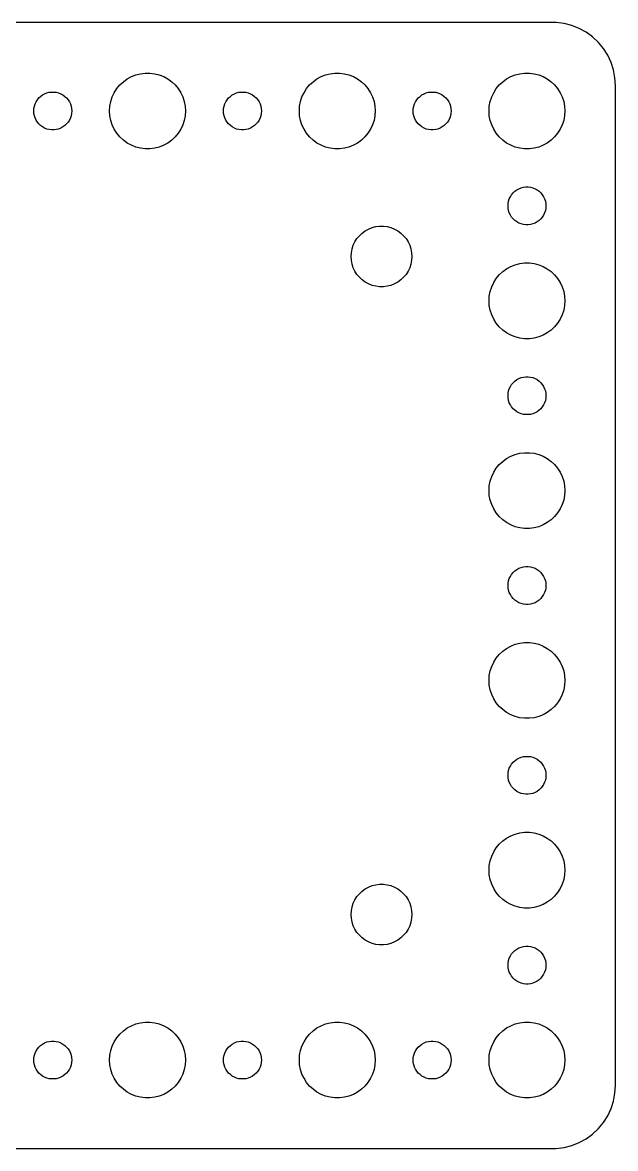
# Model space of a CAD drawing. Header units: metres. Extents: x -44.5 to 44.5, y -44.5 to 44.5.
# Drawn here: x -2.4 to 44.5, y -44.5 to 44.5 of the extents above; entities that cross this region are included whole.
import ezdxf

# ---------------------------------------------------------------- set-up
doc = ezdxf.new("R2010")
doc.units = ezdxf.units.M

msp = doc.modelspace()

# ---------------------------------------------------------------- linework, layer by layer
for p, q in [((39.8139, 44.4901), (-39.8139, 44.4901)), ((40.4369, 44.4114), (39.8139, 44.4901)), ((41.0451, 44.2553), (40.4369, 44.4114)), ((41.6289, 44.0241), (41.0451, 44.2553)), ((42.1791, 43.7216), (41.6289, 44.0241)), ((42.6871, 43.3526), (42.1791, 43.7216)), ((43.1448, 42.9227), (42.6871, 43.3526)), ((43.5451, 42.4389), (43.1448, 42.9227)), ((43.8815, 41.9088), (43.5451, 42.4389)), ((44.1489, 41.3406), (43.8815, 41.9088)), ((44.3429, 40.7434), (44.1489, 41.3406)), ((5.89252, 40.033), (6.22266, 40.2145)), ((6.22266, 40.2145), (6.57294, 40.3532)), ((6.57294, 40.3532), (6.93785, 40.4469)), ((6.93785, 40.4469), (7.31161, 40.4941)), ((7.31161, 40.4941), (7.68837, 40.4941)), ((7.68837, 40.4941), (8.06213, 40.4469)), ((8.06213, 40.4469), (8.42705, 40.3532)), ((8.42705, 40.3532), (8.77733, 40.2145)), ((8.77733, 40.2145), (9.10747, 40.033)), ((20.8925, 40.033), (21.2227, 40.2145)), ((21.2227, 40.2145), (21.5729, 40.3532)), ((21.5729, 40.3532), (21.9379, 40.4469)), ((21.9379, 40.4469), (22.3116, 40.4941)), ((22.3116, 40.4941), (22.6884, 40.4941)), ((22.6884, 40.4941), (23.0621, 40.4469)), ((23.0621, 40.4469), (23.427, 40.3532)), ((23.427, 40.3532), (23.7773, 40.2145)), ((23.7773, 40.2145), (24.1075, 40.033)), ((35.8925, 40.033), (36.2227, 40.2145)), ((36.2227, 40.2145), (36.5729, 40.3532)), ((36.5729, 40.3532), (36.9379, 40.4469)), ((36.9379, 40.4469), (37.3116, 40.4941)), ((37.3116, 40.4941), (37.6884, 40.4941)), ((37.6884, 40.4941), (38.0621, 40.4469)), ((38.0621, 40.4469), (38.427, 40.3532)), ((38.427, 40.3532), (38.7773, 40.2145)), ((38.7773, 40.2145), (39.1075, 40.033)), ((44.4606, 40.1267), (44.3429, 40.7434)), ((44.5, 39.5), (44.4606, 40.1267)), ((4.87108, 38.9453), (5.07294, 39.2634)), ((5.07294, 39.2634), (5.31308, 39.5536)), ((5.31308, 39.5536), (5.58772, 39.8115)), ((5.58772, 39.8115), (5.89252, 40.033)), ((9.10747, 40.033), (9.41226, 39.8115)), ((9.41226, 39.8115), (9.6869, 39.5536)), ((9.6869, 39.5536), (9.92705, 39.2634)), ((9.92705, 39.2634), (10.1289, 38.9453)), ((19.8711, 38.9453), (20.0729, 39.2634)), ((20.0729, 39.2634), (20.3131, 39.5536)), ((20.3131, 39.5536), (20.5877, 39.8115)), ((20.5877, 39.8115), (20.8925, 40.033)), ((24.1075, 40.033), (24.4123, 39.8115)), ((24.4123, 39.8115), (24.6869, 39.5536)), ((24.6869, 39.5536), (24.927, 39.2634)), ((24.927, 39.2634), (25.1289, 38.9453)), ((34.8711, 38.9453), (35.0729, 39.2634)), ((35.0729, 39.2634), (35.3131, 39.5536)), ((35.3131, 39.5536), (35.5877, 39.8115)), ((35.5877, 39.8115), (35.8925, 40.033)), ((39.1075, 40.033), (39.4123, 39.8115)), ((39.4123, 39.8115), (39.6869, 39.5536)), ((39.6869, 39.5536), (39.927, 39.2634)), ((39.927, 39.2634), (40.1289, 38.9453)), ((44.5, -39.5), (44.5, 39.5)), ((-1.31445, 38.2226), (-1.21352, 38.3817)), ((-1.21352, 38.3817), (-1.09344, 38.5268)), ((-1.09344, 38.5268), (-0.95613, 38.6558)), ((-0.95613, 38.6558), (-0.80373, 38.7665)), ((-0.80373, 38.7665), (-0.63866, 38.8572)), ((-0.63866, 38.8572), (-0.46352, 38.9266)), ((-0.46352, 38.9266), (-0.28107, 38.9734)), ((-0.28107, 38.9734), (-0.09418, 38.997)), ((-0.09418, 38.997), (0.09418, 38.997)), ((0.09418, 38.997), (0.28107, 38.9734)), ((0.28107, 38.9734), (0.46352, 38.9266)), ((0.46352, 38.9266), (0.63866, 38.8572)), ((0.63866, 38.8572), (0.80373, 38.7665)), ((0.80373, 38.7665), (0.95613, 38.6558)), ((0.95613, 38.6558), (1.09344, 38.5268)), ((1.09344, 38.5268), (1.21352, 38.3817)), ((1.21352, 38.3817), (1.31445, 38.2226)), ((4.59424, 38.2461), (4.71066, 38.6044)), ((4.71066, 38.6044), (4.87108, 38.9453)), ((10.1289, 38.9453), (10.2893, 38.6044)), ((10.2893, 38.6044), (10.4057, 38.2461)), ((13.6855, 38.2226), (13.7865, 38.3817)), ((13.7865, 38.3817), (13.9065, 38.5268)), ((13.9065, 38.5268), (14.0439, 38.6558)), ((14.0439, 38.6558), (14.1963, 38.7665)), ((14.1963, 38.7665), (14.3613, 38.8572)), ((14.3613, 38.8572), (14.5365, 38.9266)), ((14.5365, 38.9266), (14.7189, 38.9734)), ((14.7189, 38.9734), (14.9058, 38.997)), ((14.9058, 38.997), (15.0942, 38.997)), ((15.0942, 38.997), (15.2811, 38.9734)), ((15.2811, 38.9734), (15.4635, 38.9266)), ((15.4635, 38.9266), (15.6387, 38.8572)), ((15.6387, 38.8572), (15.8037, 38.7665)), ((15.8037, 38.7665), (15.9561, 38.6558)), ((15.9561, 38.6558), (16.0934, 38.5268)), ((16.0934, 38.5268), (16.2135, 38.3817)), ((16.2135, 38.3817), (16.3145, 38.2226)), ((19.5942, 38.2461), (19.7107, 38.6044)), ((19.7107, 38.6044), (19.8711, 38.9453)), ((25.1289, 38.9453), (25.2893, 38.6044)), ((25.2893, 38.6044), (25.4057, 38.2461)), ((28.6855, 38.2226), (28.7865, 38.3817)), ((28.7865, 38.3817), (28.9065, 38.5268)), ((28.9065, 38.5268), (29.0439, 38.6558)), ((29.0439, 38.6558), (29.1963, 38.7665)), ((29.1963, 38.7665), (29.3613, 38.8572)), ((29.3613, 38.8572), (29.5365, 38.9266)), ((29.5365, 38.9266), (29.7189, 38.9734)), ((29.7189, 38.9734), (29.9058, 38.997)), ((29.9058, 38.997), (30.0942, 38.997)), ((30.0942, 38.997), (30.2811, 38.9734)), ((30.2811, 38.9734), (30.4635, 38.9266)), ((30.4635, 38.9266), (30.6387, 38.8572)), ((30.6387, 38.8572), (30.8037, 38.7665)), ((30.8037, 38.7665), (30.9561, 38.6558)), ((30.9561, 38.6558), (31.0934, 38.5268)), ((31.0934, 38.5268), (31.2135, 38.3817)), ((31.2135, 38.3817), (31.3145, 38.2226)), ((34.5942, 38.2461), (34.7107, 38.6044)), ((34.7107, 38.6044), (34.8711, 38.9453)), ((40.1289, 38.9453), (40.2893, 38.6044)), ((40.2893, 38.6044), (40.4057, 38.2461)), ((-1.5, 37.5), (-1.48816, 37.688)), ((-1.48816, 37.312), (-1.5, 37.5)), ((-1.48816, 37.688), (-1.45287, 37.873)), ((-1.45287, 37.873), (-1.39465, 38.0522)), ((-1.39465, 38.0522), (-1.31445, 38.2226)), ((1.31445, 38.2226), (1.39465, 38.0522)), ((1.39465, 38.0522), (1.45287, 37.873)), ((1.45287, 37.873), (1.48816, 37.688)), ((1.48816, 37.688), (1.5, 37.5)), ((1.5, 37.5), (1.48816, 37.312)), ((4.5, 37.5), (4.52365, 37.876)), ((4.52365, 37.124), (4.5, 37.5)), ((4.52365, 37.876), (4.59424, 38.2461)), ((10.4057, 38.2461), (10.4763, 37.876)), ((10.4763, 37.876), (10.5, 37.5)), ((10.5, 37.5), (10.4763, 37.124)), ((13.5, 37.5), (13.5118, 37.688)), ((13.5118, 37.312), (13.5, 37.5)), ((13.5118, 37.688), (13.5471, 37.873)), ((13.5471, 37.873), (13.6053, 38.0522)), ((13.6053, 38.0522), (13.6855, 38.2226)), ((16.3145, 38.2226), (16.3947, 38.0522)), ((16.3947, 38.0522), (16.4529, 37.873)), ((16.4529, 37.873), (16.4882, 37.688)), ((16.4882, 37.688), (16.5, 37.5)), ((16.5, 37.5), (16.4882, 37.312)), ((19.5, 37.5), (19.5237, 37.876)), ((19.5237, 37.124), (19.5, 37.5)), ((19.5237, 37.876), (19.5942, 38.2461)), ((25.4057, 38.2461), (25.4763, 37.876)), ((25.4763, 37.876), (25.5, 37.5)), ((25.5, 37.5), (25.4763, 37.124)), ((28.5, 37.5), (28.5118, 37.688)), ((28.5118, 37.312), (28.5, 37.5)), ((28.5118, 37.688), (28.5471, 37.873)), ((28.5471, 37.873), (28.6053, 38.0522)), ((28.6053, 38.0522), (28.6855, 38.2226)), ((31.3145, 38.2226), (31.3947, 38.0522)), ((31.3947, 38.0522), (31.4529, 37.873)), ((31.4529, 37.873), (31.4882, 37.688)), ((31.4882, 37.688), (31.5, 37.5)), ((31.5, 37.5), (31.4882, 37.312)), ((34.5, 37.5), (34.5237, 37.876)), ((34.5237, 37.124), (34.5, 37.5)), ((34.5237, 37.876), (34.5942, 38.2461)), ((40.4057, 38.2461), (40.4763, 37.876)), ((40.4763, 37.876), (40.5, 37.5)), ((40.5, 37.5), (40.4763, 37.124)), ((-1.45287, 37.127), (-1.48816, 37.312)), ((-1.39465, 36.9478), (-1.45287, 37.127)), ((-1.31445, 36.7774), (-1.39465, 36.9478)), ((-1.21352, 36.6183), (-1.31445, 36.7774)), ((-1.09344, 36.4732), (-1.21352, 36.6183)), ((1.21352, 36.6183), (1.09344, 36.4732)), ((1.31445, 36.7774), (1.21352, 36.6183)), ((1.39465, 36.9478), (1.31445, 36.7774)), ((1.45287, 37.127), (1.39465, 36.9478)), ((1.48816, 37.312), (1.45287, 37.127)), ((4.59424, 36.7539), (4.52365, 37.124)), ((4.71066, 36.3956), (4.59424, 36.7539)), ((10.4057, 36.7539), (10.2893, 36.3956)), ((10.4763, 37.124), (10.4057, 36.7539)), ((13.5471, 37.127), (13.5118, 37.312)), ((13.6053, 36.9478), (13.5471, 37.127)), ((13.6855, 36.7774), (13.6053, 36.9478)), ((13.7865, 36.6183), (13.6855, 36.7774)), ((13.9065, 36.4732), (13.7865, 36.6183)), ((16.2135, 36.6183), (16.0934, 36.4732)), ((16.3145, 36.7774), (16.2135, 36.6183)), ((16.3947, 36.9478), (16.3145, 36.7774)), ((16.4529, 37.127), (16.3947, 36.9478)), ((16.4882, 37.312), (16.4529, 37.127)), ((19.5942, 36.7539), (19.5237, 37.124)), ((19.7107, 36.3956), (19.5942, 36.7539)), ((25.4057, 36.7539), (25.2893, 36.3956)), ((25.4763, 37.124), (25.4057, 36.7539)), ((28.5471, 37.127), (28.5118, 37.312)), ((28.6053, 36.9478), (28.5471, 37.127)), ((28.6855, 36.7774), (28.6053, 36.9478)), ((28.7865, 36.6183), (28.6855, 36.7774)), ((28.9065, 36.4732), (28.7865, 36.6183)), ((31.2135, 36.6183), (31.0934, 36.4732)), ((31.3145, 36.7774), (31.2135, 36.6183)), ((31.3947, 36.9478), (31.3145, 36.7774)), ((31.4529, 37.127), (31.3947, 36.9478)), ((31.4882, 37.312), (31.4529, 37.127)), ((34.5942, 36.7539), (34.5237, 37.124)), ((34.7107, 36.3956), (34.5942, 36.7539)), ((40.4057, 36.7539), (40.2893, 36.3956)), ((40.4763, 37.124), (40.4057, 36.7539)), ((-0.95613, 36.3442), (-1.09344, 36.4732)), ((-0.80373, 36.2335), (-0.95613, 36.3442)), ((-0.63866, 36.1428), (-0.80373, 36.2335)), ((-0.46352, 36.0734), (-0.63866, 36.1428)), ((-0.28107, 36.0266), (-0.46352, 36.0734)), ((-0.09418, 36.003), (-0.28107, 36.0266)), ((0.09418, 36.003), (-0.09418, 36.003)), ((0.28107, 36.0266), (0.09418, 36.003)), ((0.46352, 36.0734), (0.28107, 36.0266)), ((0.63866, 36.1428), (0.46352, 36.0734)), ((0.80373, 36.2335), (0.63866, 36.1428)), ((0.95613, 36.3442), (0.80373, 36.2335)), ((1.09344, 36.4732), (0.95613, 36.3442)), ((4.87108, 36.0547), (4.71066, 36.3956)), ((5.07294, 35.7366), (4.87108, 36.0547)), ((5.31308, 35.4464), (5.07294, 35.7366)), ((9.92705, 35.7366), (9.6869, 35.4464)), ((10.1289, 36.0547), (9.92705, 35.7366)), ((10.2893, 36.3956), (10.1289, 36.0547)), ((14.0439, 36.3442), (13.9065, 36.4732)), ((14.1963, 36.2335), (14.0439, 36.3442)), ((14.3613, 36.1428), (14.1963, 36.2335)), ((14.5365, 36.0734), (14.3613, 36.1428)), ((14.7189, 36.0266), (14.5365, 36.0734)), ((14.9058, 36.003), (14.7189, 36.0266)), ((15.0942, 36.003), (14.9058, 36.003)), ((15.2811, 36.0266), (15.0942, 36.003)), ((15.4635, 36.0734), (15.2811, 36.0266)), ((15.6387, 36.1428), (15.4635, 36.0734)), ((15.8037, 36.2335), (15.6387, 36.1428)), ((15.9561, 36.3442), (15.8037, 36.2335)), ((16.0934, 36.4732), (15.9561, 36.3442)), ((19.8711, 36.0547), (19.7107, 36.3956)), ((20.0729, 35.7366), (19.8711, 36.0547)), ((20.3131, 35.4464), (20.0729, 35.7366)), ((24.927, 35.7366), (24.6869, 35.4464)), ((25.1289, 36.0547), (24.927, 35.7366)), ((25.2893, 36.3956), (25.1289, 36.0547)), ((29.0439, 36.3442), (28.9065, 36.4732)), ((29.1963, 36.2335), (29.0439, 36.3442)), ((29.3613, 36.1428), (29.1963, 36.2335)), ((29.5365, 36.0734), (29.3613, 36.1428)), ((29.7189, 36.0266), (29.5365, 36.0734)), ((29.9058, 36.003), (29.7189, 36.0266)), ((30.0942, 36.003), (29.9058, 36.003)), ((30.2811, 36.0266), (30.0942, 36.003)), ((30.4635, 36.0734), (30.2811, 36.0266)), ((30.6387, 36.1428), (30.4635, 36.0734)), ((30.8037, 36.2335), (30.6387, 36.1428)), ((30.9561, 36.3442), (30.8037, 36.2335)), ((31.0934, 36.4732), (30.9561, 36.3442)), ((34.8711, 36.0547), (34.7107, 36.3956)), ((35.0729, 35.7366), (34.8711, 36.0547)), ((35.3131, 35.4464), (35.0729, 35.7366)), ((39.927, 35.7366), (39.6869, 35.4464)), ((40.1289, 36.0547), (39.927, 35.7366)), ((40.2893, 36.3956), (40.1289, 36.0547)), ((5.58772, 35.1885), (5.31308, 35.4464)), ((5.89252, 34.967), (5.58772, 35.1885)), ((6.22266, 34.7855), (5.89252, 34.967)), ((6.57294, 34.6468), (6.22266, 34.7855)), ((8.77733, 34.7855), (8.42705, 34.6468)), ((9.10747, 34.967), (8.77733, 34.7855)), ((9.41226, 35.1885), (9.10747, 34.967)), ((9.6869, 35.4464), (9.41226, 35.1885)), ((20.5877, 35.1885), (20.3131, 35.4464)), ((20.8925, 34.967), (20.5877, 35.1885)), ((21.2227, 34.7855), (20.8925, 34.967)), ((21.5729, 34.6468), (21.2227, 34.7855)), ((23.7773, 34.7855), (23.427, 34.6468)), ((24.1075, 34.967), (23.7773, 34.7855)), ((24.4123, 35.1885), (24.1075, 34.967)), ((24.6869, 35.4464), (24.4123, 35.1885)), ((35.5877, 35.1885), (35.3131, 35.4464)), ((35.8925, 34.967), (35.5877, 35.1885)), ((36.2227, 34.7855), (35.8925, 34.967)), ((36.5729, 34.6468), (36.2227, 34.7855)), ((38.7773, 34.7855), (38.427, 34.6468)), ((39.1075, 34.967), (38.7773, 34.7855)), ((39.4123, 35.1885), (39.1075, 34.967)), ((39.6869, 35.4464), (39.4123, 35.1885)), ((6.93785, 34.5531), (6.57294, 34.6468)), ((7.31161, 34.5059), (6.93785, 34.5531)), ((7.68837, 34.5059), (7.31161, 34.5059)), ((8.06213, 34.5531), (7.68837, 34.5059)), ((8.42705, 34.6468), (8.06213, 34.5531)), ((21.9379, 34.5531), (21.5729, 34.6468)), ((22.3116, 34.5059), (21.9379, 34.5531)), ((22.6884, 34.5059), (22.3116, 34.5059)), ((23.0621, 34.5531), (22.6884, 34.5059)), ((23.427, 34.6468), (23.0621, 34.5531)), ((36.9379, 34.5531), (36.5729, 34.6468)), ((37.3116, 34.5059), (36.9379, 34.5531)), ((37.6884, 34.5059), (37.3116, 34.5059)), ((38.0621, 34.5531), (37.6884, 34.5059)), ((38.427, 34.6468), (38.0621, 34.5531)), ((36.4065, 31.0268), (36.5439, 31.1558)), ((36.5439, 31.1558), (36.6963, 31.2665)), ((36.6963, 31.2665), (36.8613, 31.3572)), ((36.8613, 31.3572), (37.0365, 31.4266)), ((37.0365, 31.4266), (37.2189, 31.4734)), ((37.2189, 31.4734), (37.4058, 31.497)), ((37.4058, 31.497), (37.5942, 31.497)), ((37.5942, 31.497), (37.7811, 31.4734)), ((37.7811, 31.4734), (37.9635, 31.4266)), ((37.9635, 31.4266), (38.1387, 31.3572)), ((38.1387, 31.3572), (38.3037, 31.2665)), ((38.3037, 31.2665), (38.4561, 31.1558)), ((38.4561, 31.1558), (38.5934, 31.0268)), ((36.0118, 30.188), (36.0471, 30.373)), ((36.0471, 30.373), (36.1053, 30.5522)), ((36.1053, 30.5522), (36.1855, 30.7226)), ((36.1855, 30.7226), (36.2865, 30.8817)), ((36.2865, 30.8817), (36.4065, 31.0268)), ((38.5934, 31.0268), (38.7135, 30.8817)), ((38.7135, 30.8817), (38.8145, 30.7226)), ((38.8145, 30.7226), (38.8947, 30.5522)), ((38.8947, 30.5522), (38.9529, 30.373)), ((38.9529, 30.373), (38.9882, 30.188)), ((36, 30), (36.0118, 30.188)), ((36.0118, 29.812), (36, 30)), ((36.0471, 29.627), (36.0118, 29.812)), ((36.1053, 29.4478), (36.0471, 29.627)), ((36.1855, 29.2774), (36.1053, 29.4478)), ((38.8947, 29.4478), (38.8145, 29.2774)), ((38.9529, 29.627), (38.8947, 29.4478)), ((38.9882, 29.812), (38.9529, 29.627)), ((38.9882, 30.188), (39, 30)), ((39, 30), (38.9882, 29.812)), ((36.2865, 29.1183), (36.1855, 29.2774)), ((36.4065, 28.9732), (36.2865, 29.1183)), ((36.5439, 28.8442), (36.4065, 28.9732)), ((36.6963, 28.7335), (36.5439, 28.8442)), ((36.8613, 28.6427), (36.6963, 28.7335)), ((37.0365, 28.5734), (36.8613, 28.6427)), ((37.2189, 28.5266), (37.0365, 28.5734)), ((37.4058, 28.503), (37.2189, 28.5266)), ((37.5942, 28.503), (37.4058, 28.503)), ((37.7811, 28.5266), (37.5942, 28.503)), ((37.9635, 28.5734), (37.7811, 28.5266)), ((38.1387, 28.6427), (37.9635, 28.5734)), ((38.3037, 28.7335), (38.1387, 28.6427)), ((38.4561, 28.8442), (38.3037, 28.7335)), ((38.5934, 28.9732), (38.4561, 28.8442)), ((38.7135, 29.1183), (38.5934, 28.9732)), ((38.8145, 29.2774), (38.7135, 29.1183)), ((24.0583, 27.4107), (24.2505, 27.6429)), ((24.2505, 27.6429), (24.4702, 27.8492)), ((24.4702, 27.8492), (24.714, 28.0264)), ((24.714, 28.0264), (24.9781, 28.1716)), ((24.9781, 28.1716), (25.2583, 28.2825)), ((25.2583, 28.2825), (25.5503, 28.3575)), ((25.5503, 28.3575), (25.8493, 28.3953)), ((25.8493, 28.3953), (26.1507, 28.3953)), ((26.1507, 28.3953), (26.4497, 28.3575)), ((26.4497, 28.3575), (26.7416, 28.2825)), ((26.7416, 28.2825), (27.0219, 28.1716)), ((27.0219, 28.1716), (27.286, 28.0264)), ((27.286, 28.0264), (27.5298, 27.8492)), ((27.5298, 27.8492), (27.7495, 27.6429)), ((27.7495, 27.6429), (27.9416, 27.4107)), ((23.6754, 26.5968), (23.7685, 26.8835)), ((23.7685, 26.8835), (23.8969, 27.1562)), ((23.8969, 27.1562), (24.0583, 27.4107)), ((27.9416, 27.4107), (28.1031, 27.1562)), ((28.1031, 27.1562), (28.2315, 26.8835)), ((28.2315, 26.8835), (28.3246, 26.5968)), ((23.6, 26), (23.6189, 26.3008)), ((23.6189, 25.6992), (23.6, 26)), ((23.6189, 26.3008), (23.6754, 26.5968)), ((28.3246, 26.5968), (28.3811, 26.3008)), ((28.3811, 26.3008), (28.4, 26)), ((28.4, 26), (28.3811, 25.6992)), ((23.6754, 25.4031), (23.6189, 25.6992)), ((23.7685, 25.1165), (23.6754, 25.4031)), ((23.8969, 24.8438), (23.7685, 25.1165)), ((28.2315, 25.1165), (28.1031, 24.8438)), ((28.3246, 25.4031), (28.2315, 25.1165)), ((28.3811, 25.6992), (28.3246, 25.4031)), ((35.5877, 24.8115), (35.8925, 25.033)), ((35.8925, 25.033), (36.2227, 25.2145)), ((36.2227, 25.2145), (36.5729, 25.3532)), ((36.5729, 25.3532), (36.9379, 25.4469)), ((36.9379, 25.4469), (37.3116, 25.4941)), ((37.3116, 25.4941), (37.6884, 25.4941)), ((37.6884, 25.4941), (38.0621, 25.4469)), ((38.0621, 25.4469), (38.427, 25.3532)), ((38.427, 25.3532), (38.7773, 25.2145)), ((38.7773, 25.2145), (39.1075, 25.033)), ((39.1075, 25.033), (39.4123, 24.8115)), ((24.0583, 24.5893), (23.8969, 24.8438)), ((24.2505, 24.3571), (24.0583, 24.5893)), ((24.4702, 24.1508), (24.2505, 24.3571)), ((24.714, 23.9736), (24.4702, 24.1508)), ((27.5298, 24.1508), (27.286, 23.9736)), ((27.7495, 24.3571), (27.5298, 24.1508)), ((27.9416, 24.5893), (27.7495, 24.3571)), ((28.1031, 24.8438), (27.9416, 24.5893)), ((34.8711, 23.9453), (35.0729, 24.2634)), ((35.0729, 24.2634), (35.3131, 24.5536)), ((35.3131, 24.5536), (35.5877, 24.8115)), ((39.4123, 24.8115), (39.6869, 24.5536)), ((39.6869, 24.5536), (39.927, 24.2634)), ((39.927, 24.2634), (40.1289, 23.9453)), ((24.9781, 23.8284), (24.714, 23.9736)), ((25.2583, 23.7175), (24.9781, 23.8284)), ((25.5503, 23.6425), (25.2583, 23.7175)), ((25.8493, 23.6047), (25.5503, 23.6425)), ((26.1507, 23.6047), (25.8493, 23.6047)), ((26.4497, 23.6425), (26.1507, 23.6047)), ((26.7416, 23.7175), (26.4497, 23.6425)), ((27.0219, 23.8284), (26.7416, 23.7175)), ((27.286, 23.9736), (27.0219, 23.8284)), ((34.5237, 22.876), (34.5942, 23.2461)), ((34.5942, 23.2461), (34.7107, 23.6044)), ((34.7107, 23.6044), (34.8711, 23.9453)), ((40.1289, 23.9453), (40.2893, 23.6044)), ((40.2893, 23.6044), (40.4057, 23.2461)), ((40.4057, 23.2461), (40.4763, 22.876)), ((34.5, 22.5), (34.5237, 22.876)), ((34.5237, 22.124), (34.5, 22.5)), ((40.4763, 22.876), (40.5, 22.5)), ((40.5, 22.5), (40.4763, 22.124)), ((34.5942, 21.7539), (34.5237, 22.124)), ((34.7107, 21.3956), (34.5942, 21.7539)), ((34.8711, 21.0547), (34.7107, 21.3956)), ((40.2893, 21.3956), (40.1289, 21.0547)), ((40.4057, 21.7539), (40.2893, 21.3956)), ((40.4763, 22.124), (40.4057, 21.7539)), ((35.0729, 20.7366), (34.8711, 21.0547)), ((35.3131, 20.4464), (35.0729, 20.7366)), ((39.927, 20.7366), (39.6869, 20.4464)), ((40.1289, 21.0547), (39.927, 20.7366)), ((35.5877, 20.1884), (35.3131, 20.4464)), ((35.8925, 19.967), (35.5877, 20.1884)), ((36.2227, 19.7855), (35.8925, 19.967)), ((36.5729, 19.6468), (36.2227, 19.7855)), ((36.9379, 19.5531), (36.5729, 19.6468)), ((38.427, 19.6468), (38.0621, 19.5531)), ((38.7773, 19.7855), (38.427, 19.6468)), ((39.1075, 19.967), (38.7773, 19.7855)), ((39.4123, 20.1884), (39.1075, 19.967)), ((39.6869, 20.4464), (39.4123, 20.1884)), ((37.3116, 19.5059), (36.9379, 19.5531)), ((37.6884, 19.5059), (37.3116, 19.5059)), ((38.0621, 19.5531), (37.6884, 19.5059)), ((36.2865, 15.8817), (36.4065, 16.0268)), ((36.4065, 16.0268), (36.5439, 16.1558)), ((36.5439, 16.1558), (36.6963, 16.2665)), ((36.6963, 16.2665), (36.8613, 16.3572)), ((36.8613, 16.3572), (37.0365, 16.4266)), ((37.0365, 16.4266), (37.2189, 16.4734)), ((37.2189, 16.4734), (37.4058, 16.497)), ((37.4058, 16.497), (37.5942, 16.497)), ((37.5942, 16.497), (37.7811, 16.4734)), ((37.7811, 16.4734), (37.9635, 16.4266)), ((37.9635, 16.4266), (38.1387, 16.3572)), ((38.1387, 16.3572), (38.3037, 16.2665)), ((38.3037, 16.2665), (38.4561, 16.1558)), ((38.4561, 16.1558), (38.5934, 16.0268)), ((38.5934, 16.0268), (38.7135, 15.8817)), ((36, 15), (36.0118, 15.188)), ((36.0118, 15.188), (36.0471, 15.373)), ((36.0471, 15.373), (36.1053, 15.5522)), ((36.1053, 15.5522), (36.1855, 15.7226)), ((36.1855, 15.7226), (36.2865, 15.8817)), ((38.7135, 15.8817), (38.8145, 15.7226)), ((38.8145, 15.7226), (38.8947, 15.5522)), ((38.8947, 15.5522), (38.9529, 15.373)), ((38.9529, 15.373), (38.9882, 15.188)), ((38.9882, 15.188), (39, 15)), ((36.0118, 14.812), (36, 15)), ((36.0471, 14.627), (36.0118, 14.812)), ((36.1053, 14.4478), (36.0471, 14.627)), ((36.1855, 14.2774), (36.1053, 14.4478)), ((36.2865, 14.1183), (36.1855, 14.2774)), ((38.8145, 14.2774), (38.7135, 14.1183)), ((38.8947, 14.4478), (38.8145, 14.2774)), ((38.9529, 14.627), (38.8947, 14.4478)), ((38.9882, 14.812), (38.9529, 14.627)), ((39, 15), (38.9882, 14.812)), ((36.4065, 13.9732), (36.2865, 14.1183)), ((36.5439, 13.8442), (36.4065, 13.9732)), ((36.6963, 13.7335), (36.5439, 13.8442)), ((36.8613, 13.6427), (36.6963, 13.7335)), ((37.0365, 13.5734), (36.8613, 13.6427)), ((37.2189, 13.5266), (37.0365, 13.5734)), ((37.4058, 13.5029), (37.2189, 13.5266)), ((37.5942, 13.5029), (37.4058, 13.5029)), ((37.7811, 13.5266), (37.5942, 13.5029)), ((37.9635, 13.5734), (37.7811, 13.5266)), ((38.1387, 13.6427), (37.9635, 13.5734)), ((38.3037, 13.7335), (38.1387, 13.6427)), ((38.4561, 13.8442), (38.3037, 13.7335)), ((38.5934, 13.9732), (38.4561, 13.8442)), ((38.7135, 14.1183), (38.5934, 13.9732)), ((35.3131, 9.55363), (35.5877, 9.81154)), ((35.5877, 9.81154), (35.8925, 10.033)), ((35.8925, 10.033), (36.2227, 10.2145)), ((36.2227, 10.2145), (36.5729, 10.3532)), ((36.5729, 10.3532), (36.9379, 10.4469)), ((36.9379, 10.4469), (37.3116, 10.4941)), ((37.3116, 10.4941), (37.6884, 10.4941)), ((37.6884, 10.4941), (38.0621, 10.4469)), ((38.0621, 10.4469), (38.427, 10.3532)), ((38.427, 10.3532), (38.7773, 10.2145)), ((38.7773, 10.2145), (39.1075, 10.033)), ((39.1075, 10.033), (39.4123, 9.81154)), ((39.4123, 9.81154), (39.6869, 9.55363)), ((34.7107, 8.60437), (34.8711, 8.94525)), ((34.8711, 8.94525), (35.0729, 9.26335)), ((35.0729, 9.26335), (35.3131, 9.55363)), ((39.6869, 9.55363), (39.927, 9.26335)), ((39.927, 9.26335), (40.1289, 8.94525)), ((40.1289, 8.94525), (40.2893, 8.60437)), ((34.5237, 7.87599), (34.5942, 8.24606)), ((34.5942, 8.24606), (34.7107, 8.60437)), ((40.2893, 8.60437), (40.4057, 8.24606)), ((40.4057, 8.24606), (40.4763, 7.87599)), ((34.5, 7.5), (34.5237, 7.87599)), ((34.5237, 7.12399), (34.5, 7.5)), ((34.5942, 6.75392), (34.5237, 7.12399)), ((40.4763, 7.12399), (40.4057, 6.75392)), ((40.4763, 7.87599), (40.5, 7.5)), ((40.5, 7.5), (40.4763, 7.12399)), ((34.7107, 6.39561), (34.5942, 6.75392)), ((34.8711, 6.05473), (34.7107, 6.39561)), ((40.2893, 6.39561), (40.1289, 6.05473)), ((40.4057, 6.75392), (40.2893, 6.39561)), ((35.0729, 5.73663), (34.8711, 6.05473)), ((35.3131, 5.44635), (35.0729, 5.73663)), ((35.5877, 5.18845), (35.3131, 5.44635)), ((39.6869, 5.44635), (39.4123, 5.18845)), ((39.927, 5.73663), (39.6869, 5.44635)), ((40.1289, 6.05473), (39.927, 5.73663)), ((35.8925, 4.96701), (35.5877, 5.18845)), ((36.2227, 4.78551), (35.8925, 4.96701)), ((36.5729, 4.64682), (36.2227, 4.78551)), ((36.9379, 4.55313), (36.5729, 4.64682)), ((37.3116, 4.50591), (36.9379, 4.55313)), ((37.6884, 4.50591), (37.3116, 4.50591)), ((38.0621, 4.55313), (37.6884, 4.50591)), ((38.427, 4.64682), (38.0621, 4.55313)), ((38.7773, 4.78551), (38.427, 4.64682)), ((39.1075, 4.96701), (38.7773, 4.78551)), ((39.4123, 5.18845), (39.1075, 4.96701)), ((36.2865, 0.88167), (36.4065, 1.02681)), ((36.4065, 1.02681), (36.5439, 1.15576)), ((36.5439, 1.15576), (36.6963, 1.26648)), ((36.6963, 1.26648), (36.8613, 1.35724)), ((36.8613, 1.35724), (37.0365, 1.42657)), ((37.0365, 1.42657), (37.2189, 1.47342)), ((37.2189, 1.47342), (37.4058, 1.49704)), ((37.4058, 1.49704), (37.5942, 1.49704)), ((37.5942, 1.49704), (37.7811, 1.47342)), ((37.7811, 1.47342), (37.9635, 1.42657)), ((37.9635, 1.42657), (38.1387, 1.35724)), ((38.1387, 1.35724), (38.3037, 1.26648)), ((38.3037, 1.26648), (38.4561, 1.15576)), ((38.4561, 1.15576), (38.5934, 1.02681)), ((38.5934, 1.02681), (38.7135, 0.88167)), ((36, 0), (36.0118, 0.18799)), ((36.0118, -0.18799), (36, 0)), ((36.0118, 0.18799), (36.0471, 0.37303)), ((36.0471, 0.37303), (36.1053, 0.55219)), ((36.1053, 0.55219), (36.1855, 0.72263)), ((36.1855, 0.72263), (36.2865, 0.88167)), ((38.7135, 0.88167), (38.8145, 0.72263)), ((38.8145, 0.72263), (38.8947, 0.55219)), ((38.8947, 0.55219), (38.9529, 0.37303)), ((38.9529, 0.37303), (38.9882, 0.18799)), ((38.9882, 0.18799), (39, 0)), ((39, 0), (38.9882, -0.18799)), ((36.0471, -0.37303), (36.0118, -0.18799)), ((36.1053, -0.55219), (36.0471, -0.37303)), ((36.1855, -0.72263), (36.1053, -0.55219)), ((36.2865, -0.88167), (36.1855, -0.72263)), ((36.4065, -1.02681), (36.2865, -0.88167)), ((38.7135, -0.88167), (38.5934, -1.02681)), ((38.8145, -0.72263), (38.7135, -0.88167)), ((38.8947, -0.55219), (38.8145, -0.72263)), ((38.9529, -0.37303), (38.8947, -0.55219)), ((38.9882, -0.18799), (38.9529, -0.37303)), ((36.5439, -1.15576), (36.4065, -1.02681)), ((36.6963, -1.26648), (36.5439, -1.15576)), ((36.8613, -1.35724), (36.6963, -1.26648)), ((37.0365, -1.42657), (36.8613, -1.35724)), ((37.2189, -1.47342), (37.0365, -1.42657)), ((37.4058, -1.49704), (37.2189, -1.47342)), ((37.5942, -1.49704), (37.4058, -1.49704)), ((37.7811, -1.47342), (37.5942, -1.49704)), ((37.9635, -1.42657), (37.7811, -1.47342)), ((38.1387, -1.35724), (37.9635, -1.42657)), ((38.3037, -1.26648), (38.1387, -1.35724)), ((38.4561, -1.15576), (38.3037, -1.26648)), ((38.5934, -1.02681), (38.4561, -1.15576)), ((35.3131, -5.44635), (35.5877, -5.18845)), ((35.5877, -5.18845), (35.8925, -4.96701)), ((35.8925, -4.96701), (36.2227, -4.78551)), ((36.2227, -4.78551), (36.5729, -4.64682)), ((36.5729, -4.64682), (36.9379, -4.55313)), ((36.9379, -4.55313), (37.3116, -4.50591)), ((37.3116, -4.50591), (37.6884, -4.50591)), ((37.6884, -4.50591), (38.0621, -4.55313)), ((38.0621, -4.55313), (38.427, -4.64682)), ((38.427, -4.64682), (38.7773, -4.78551)), ((38.7773, -4.78551), (39.1075, -4.96701)), ((39.1075, -4.96701), (39.4123, -5.18845)), ((39.4123, -5.18845), (39.6869, -5.44635)), ((34.7107, -6.39561), (34.8711, -6.05473)), ((34.8711, -6.05473), (35.0729, -5.73663)), ((35.0729, -5.73663), (35.3131, -5.44635)), ((39.6869, -5.44635), (39.927, -5.73663)), ((39.927, -5.73663), (40.1289, -6.05473)), ((40.1289, -6.05473), (40.2893, -6.39561)), ((34.5237, -7.12399), (34.5942, -6.75392)), ((34.5942, -6.75392), (34.7107, -6.39561)), ((40.2893, -6.39561), (40.4057, -6.75392)), ((40.4057, -6.75392), (40.4763, -7.12399)), ((34.5, -7.5), (34.5237, -7.12399)), ((34.5237, -7.87599), (34.5, -7.5)), ((34.5942, -8.24606), (34.5237, -7.87599)), ((40.4763, -7.87599), (40.4057, -8.24606)), ((40.4763, -7.12399), (40.5, -7.5)), ((40.5, -7.5), (40.4763, -7.87599)), ((34.7107, -8.60437), (34.5942, -8.24606)), ((34.8711, -8.94525), (34.7107, -8.60437)), ((40.2893, -8.60437), (40.1289, -8.94525)), ((40.4057, -8.24606), (40.2893, -8.60437)), ((35.0729, -9.26335), (34.8711, -8.94525)), ((35.3131, -9.55363), (35.0729, -9.26335)), ((35.5877, -9.81154), (35.3131, -9.55363)), ((39.6869, -9.55363), (39.4123, -9.81154)), ((39.927, -9.26335), (39.6869, -9.55363)), ((40.1289, -8.94525), (39.927, -9.26335)), ((35.8925, -10.033), (35.5877, -9.81154)), ((36.2227, -10.2145), (35.8925, -10.033)), ((36.5729, -10.3532), (36.2227, -10.2145)), ((36.9379, -10.4469), (36.5729, -10.3532)), ((37.3116, -10.4941), (36.9379, -10.4469)), ((37.6884, -10.4941), (37.3116, -10.4941)), ((38.0621, -10.4469), (37.6884, -10.4941)), ((38.427, -10.3532), (38.0621, -10.4469)), ((38.7773, -10.2145), (38.427, -10.3532)), ((39.1075, -10.033), (38.7773, -10.2145)), ((39.4123, -9.81154), (39.1075, -10.033)), ((36.1855, -14.2774), (36.2865, -14.1183)), ((36.2865, -14.1183), (36.4065, -13.9732)), ((36.4065, -13.9732), (36.5439, -13.8442)), ((36.5439, -13.8442), (36.6963, -13.7335)), ((36.6963, -13.7335), (36.8613, -13.6427)), ((36.8613, -13.6427), (37.0365, -13.5734)), ((37.0365, -13.5734), (37.2189, -13.5266)), ((37.2189, -13.5266), (37.4058, -13.5029)), ((37.4058, -13.5029), (37.5942, -13.5029)), ((37.5942, -13.5029), (37.7811, -13.5266)), ((37.7811, -13.5266), (37.9635, -13.5734)), ((37.9635, -13.5734), (38.1387, -13.6427)), ((38.1387, -13.6427), (38.3037, -13.7335)), ((38.3037, -13.7335), (38.4561, -13.8442)), ((38.4561, -13.8442), (38.5934, -13.9732)), ((38.5934, -13.9732), (38.7135, -14.1183)), ((38.7135, -14.1183), (38.8145, -14.2774)), ((36, -15), (36.0118, -14.812)), ((36.0118, -15.188), (36, -15)), ((36.0118, -14.812), (36.0471, -14.627)), ((36.0471, -14.627), (36.1053, -14.4478)), ((36.1053, -14.4478), (36.1855, -14.2774)), ((38.8145, -14.2774), (38.8947, -14.4478)), ((38.8947, -14.4478), (38.9529, -14.627)), ((38.9529, -14.627), (38.9882, -14.812)), ((38.9882, -14.812), (39, -15)), ((39, -15), (38.9882, -15.188)), ((36.0471, -15.373), (36.0118, -15.188)), ((36.1053, -15.5522), (36.0471, -15.373)), ((36.1855, -15.7226), (36.1053, -15.5522)), ((36.2865, -15.8817), (36.1855, -15.7226)), ((36.4065, -16.0268), (36.2865, -15.8817)), ((38.7135, -15.8817), (38.5934, -16.0268)), ((38.8145, -15.7226), (38.7135, -15.8817)), ((38.8947, -15.5522), (38.8145, -15.7226)), ((38.9529, -15.373), (38.8947, -15.5522)), ((38.9882, -15.188), (38.9529, -15.373)), ((36.5439, -16.1558), (36.4065, -16.0268)), ((36.6963, -16.2665), (36.5439, -16.1558)), ((36.8613, -16.3572), (36.6963, -16.2665)), ((37.0365, -16.4266), (36.8613, -16.3572)), ((37.2189, -16.4734), (37.0365, -16.4266)), ((37.4058, -16.497), (37.2189, -16.4734)), ((37.5942, -16.497), (37.4058, -16.497)), ((37.7811, -16.4734), (37.5942, -16.497)), ((37.9635, -16.4266), (37.7811, -16.4734)), ((38.1387, -16.3572), (37.9635, -16.4266)), ((38.3037, -16.2665), (38.1387, -16.3572)), ((38.4561, -16.1558), (38.3037, -16.2665)), ((38.5934, -16.0268), (38.4561, -16.1558)), ((36.5729, -19.6468), (36.9379, -19.5531)), ((36.9379, -19.5531), (37.3116, -19.5059)), ((37.3116, -19.5059), (37.6884, -19.5059)), ((37.6884, -19.5059), (38.0621, -19.5531)), ((38.0621, -19.5531), (38.427, -19.6468)), ((35.0729, -20.7366), (35.3131, -20.4464)), ((35.3131, -20.4464), (35.5877, -20.1884)), ((35.5877, -20.1884), (35.8925, -19.967)), ((35.8925, -19.967), (36.2227, -19.7855)), ((36.2227, -19.7855), (36.5729, -19.6468)), ((38.427, -19.6468), (38.7773, -19.7855)), ((38.7773, -19.7855), (39.1075, -19.967)), ((39.1075, -19.967), (39.4123, -20.1884)), ((39.4123, -20.1884), (39.6869, -20.4464)), ((39.6869, -20.4464), (39.927, -20.7366)), ((34.7107, -21.3956), (34.8711, -21.0547)), ((34.8711, -21.0547), (35.0729, -20.7366)), ((39.927, -20.7366), (40.1289, -21.0547)), ((40.1289, -21.0547), (40.2893, -21.3956)), ((34.5, -22.5), (34.5237, -22.124)), ((34.5237, -22.124), (34.5942, -21.7539)), ((34.5942, -21.7539), (34.7107, -21.3956)), ((40.2893, -21.3956), (40.4057, -21.7539)), ((40.4057, -21.7539), (40.4763, -22.124)), ((40.4763, -22.124), (40.5, -22.5)), ((34.5237, -22.876), (34.5, -22.5)), ((34.5942, -23.2461), (34.5237, -22.876)), ((40.4763, -22.876), (40.4057, -23.2461)), ((40.5, -22.5), (40.4763, -22.876)), ((24.4702, -24.1508), (24.714, -23.9736)), ((24.714, -23.9736), (24.9781, -23.8284)), ((24.9781, -23.8284), (25.2583, -23.7175)), ((25.2583, -23.7175), (25.5503, -23.6425)), ((25.5503, -23.6425), (25.8493, -23.6047)), ((25.8493, -23.6047), (26.1507, -23.6047)), ((26.1507, -23.6047), (26.4497, -23.6425)), ((26.4497, -23.6425), (26.7416, -23.7175)), ((26.7416, -23.7175), (27.0219, -23.8284)), ((27.0219, -23.8284), (27.286, -23.9736)), ((27.286, -23.9736), (27.5298, -24.1508)), ((34.7107, -23.6044), (34.5942, -23.2461)), ((34.8711, -23.9453), (34.7107, -23.6044)), ((35.0729, -24.2634), (34.8711, -23.9453)), ((40.1289, -23.9453), (39.927, -24.2634)), ((40.2893, -23.6044), (40.1289, -23.9453)), ((40.4057, -23.2461), (40.2893, -23.6044)), ((23.7685, -25.1165), (23.8969, -24.8438)), ((23.8969, -24.8438), (24.0583, -24.5893)), ((24.0583, -24.5893), (24.2505, -24.3571)), ((24.2505, -24.3571), (24.4702, -24.1508)), ((27.5298, -24.1508), (27.7495, -24.3571)), ((27.7495, -24.3571), (27.9416, -24.5893)), ((27.9416, -24.5893), (28.1031, -24.8438)), ((28.1031, -24.8438), (28.2315, -25.1165)), ((35.3131, -24.5536), (35.0729, -24.2634)), ((35.5877, -24.8115), (35.3131, -24.5536)), ((35.8925, -25.033), (35.5877, -24.8115)), ((39.4123, -24.8115), (39.1075, -25.033)), ((39.6869, -24.5536), (39.4123, -24.8115)), ((39.927, -24.2634), (39.6869, -24.5536)), ((23.6, -26), (23.6189, -25.6992)), ((23.6189, -25.6992), (23.6754, -25.4031)), ((23.6754, -25.4031), (23.7685, -25.1165)), ((28.2315, -25.1165), (28.3246, -25.4031)), ((28.3246, -25.4031), (28.3811, -25.6992)), ((28.3811, -25.6992), (28.4, -26)), ((36.2227, -25.2145), (35.8925, -25.033)), ((36.5729, -25.3532), (36.2227, -25.2145)), ((36.9379, -25.4469), (36.5729, -25.3532)), ((37.3116, -25.4941), (36.9379, -25.4469)), ((37.6884, -25.4941), (37.3116, -25.4941)), ((38.0621, -25.4469), (37.6884, -25.4941)), ((38.427, -25.3532), (38.0621, -25.4469)), ((38.7773, -25.2145), (38.427, -25.3532)), ((39.1075, -25.033), (38.7773, -25.2145)), ((23.6189, -26.3008), (23.6, -26)), ((23.6754, -26.5968), (23.6189, -26.3008)), ((23.7685, -26.8835), (23.6754, -26.5968)), ((28.3246, -26.5968), (28.2315, -26.8835)), ((28.3811, -26.3008), (28.3246, -26.5968)), ((28.4, -26), (28.3811, -26.3008)), ((23.8969, -27.1562), (23.7685, -26.8835)), ((24.0583, -27.4107), (23.8969, -27.1562)), ((24.2505, -27.6429), (24.0583, -27.4107)), ((27.9416, -27.4107), (27.7495, -27.6429)), ((28.1031, -27.1562), (27.9416, -27.4107)), ((28.2315, -26.8835), (28.1031, -27.1562)), ((24.4702, -27.8492), (24.2505, -27.6429)), ((24.714, -28.0264), (24.4702, -27.8492)), ((24.9781, -28.1716), (24.714, -28.0264)), ((25.2583, -28.2825), (24.9781, -28.1716)), ((25.5503, -28.3575), (25.2583, -28.2825)), ((25.8493, -28.3953), (25.5503, -28.3575)), ((26.1507, -28.3953), (25.8493, -28.3953)), ((26.4497, -28.3575), (26.1507, -28.3953)), ((26.7416, -28.2825), (26.4497, -28.3575)), ((27.0219, -28.1716), (26.7416, -28.2825)), ((27.286, -28.0264), (27.0219, -28.1716)), ((27.5298, -27.8492), (27.286, -28.0264)), ((27.7495, -27.6429), (27.5298, -27.8492)), ((36.1053, -29.4478), (36.1855, -29.2774)), ((36.1855, -29.2774), (36.2865, -29.1183)), ((36.2865, -29.1183), (36.4065, -28.9732)), ((36.4065, -28.9732), (36.5439, -28.8442)), ((36.5439, -28.8442), (36.6963, -28.7335)), ((36.6963, -28.7335), (36.8613, -28.6427)), ((36.8613, -28.6427), (37.0365, -28.5734)), ((37.0365, -28.5734), (37.2189, -28.5266)), ((37.2189, -28.5266), (37.4058, -28.503)), ((37.4058, -28.503), (37.5942, -28.503)), ((37.5942, -28.503), (37.7811, -28.5266)), ((37.7811, -28.5266), (37.9635, -28.5734)), ((37.9635, -28.5734), (38.1387, -28.6427)), ((38.1387, -28.6427), (38.3037, -28.7335)), ((38.3037, -28.7335), (38.4561, -28.8442)), ((38.4561, -28.8442), (38.5934, -28.9732)), ((38.5934, -28.9732), (38.7135, -29.1183)), ((38.7135, -29.1183), (38.8145, -29.2774)), ((38.8145, -29.2774), (38.8947, -29.4478)), ((36, -30), (36.0118, -29.812)), ((36.0118, -30.188), (36, -30)), ((36.0118, -29.812), (36.0471, -29.627)), ((36.0471, -30.373), (36.0118, -30.188)), ((36.0471, -29.627), (36.1053, -29.4478)), ((38.8947, -29.4478), (38.9529, -29.627)), ((38.9529, -29.627), (38.9882, -29.812)), ((38.9882, -30.188), (38.9529, -30.373)), ((38.9882, -29.812), (39, -30)), ((39, -30), (38.9882, -30.188)), ((36.1053, -30.5522), (36.0471, -30.373)), ((36.1855, -30.7226), (36.1053, -30.5522)), ((36.2865, -30.8817), (36.1855, -30.7226)), ((36.4065, -31.0268), (36.2865, -30.8817)), ((36.5439, -31.1558), (36.4065, -31.0268)), ((38.5934, -31.0268), (38.4561, -31.1558)), ((38.7135, -30.8817), (38.5934, -31.0268)), ((38.8145, -30.7226), (38.7135, -30.8817)), ((38.8947, -30.5522), (38.8145, -30.7226)), ((38.9529, -30.373), (38.8947, -30.5522)), ((36.6963, -31.2665), (36.5439, -31.1558)), ((36.8613, -31.3572), (36.6963, -31.2665)), ((37.0365, -31.4266), (36.8613, -31.3572)), ((37.2189, -31.4734), (37.0365, -31.4266)), ((37.4058, -31.497), (37.2189, -31.4734)), ((37.5942, -31.497), (37.4058, -31.497)), ((37.7811, -31.4734), (37.5942, -31.497)), ((37.9635, -31.4266), (37.7811, -31.4734)), ((38.1387, -31.3572), (37.9635, -31.4266)), ((38.3037, -31.2665), (38.1387, -31.3572)), ((38.4561, -31.1558), (38.3037, -31.2665)), ((6.22266, -34.7855), (6.57294, -34.6468)), ((6.57294, -34.6468), (6.93785, -34.5531)), ((6.93785, -34.5531), (7.31161, -34.5059)), ((7.31161, -34.5059), (7.68837, -34.5059)), ((7.68837, -34.5059), (8.06213, -34.5531)), ((8.06213, -34.5531), (8.42705, -34.6468)), ((8.42705, -34.6468), (8.77733, -34.7855)), ((21.2227, -34.7855), (21.5729, -34.6468)), ((21.5729, -34.6468), (21.9379, -34.5531)), ((21.9379, -34.5531), (22.3116, -34.5059)), ((22.3116, -34.5059), (22.6884, -34.5059)), ((22.6884, -34.5059), (23.0621, -34.5531)), ((23.0621, -34.5531), (23.427, -34.6468)), ((23.427, -34.6468), (23.7773, -34.7855)), ((36.2227, -34.7855), (36.5729, -34.6468)), ((36.5729, -34.6468), (36.9379, -34.5531)), ((36.9379, -34.5531), (37.3116, -34.5059)), ((37.3116, -34.5059), (37.6884, -34.5059)), ((37.6884, -34.5059), (38.0621, -34.5531)), ((38.0621, -34.5531), (38.427, -34.6468)), ((38.427, -34.6468), (38.7773, -34.7855)), ((5.07294, -35.7366), (5.31308, -35.4464)), ((5.31308, -35.4464), (5.58772, -35.1885)), ((5.58772, -35.1885), (5.89252, -34.967)), ((5.89252, -34.967), (6.22266, -34.7855)), ((8.77733, -34.7855), (9.10747, -34.967)), ((9.10747, -34.967), (9.41226, -35.1885)), ((9.41226, -35.1885), (9.6869, -35.4464)), ((9.6869, -35.4464), (9.92705, -35.7366)), ((20.0729, -35.7366), (20.3131, -35.4464)), ((20.3131, -35.4464), (20.5877, -35.1885)), ((20.5877, -35.1885), (20.8925, -34.967)), ((20.8925, -34.967), (21.2227, -34.7855)), ((23.7773, -34.7855), (24.1075, -34.967)), ((24.1075, -34.967), (24.4123, -35.1885)), ((24.4123, -35.1885), (24.6869, -35.4464)), ((24.6869, -35.4464), (24.927, -35.7366)), ((35.0729, -35.7366), (35.3131, -35.4464)), ((35.3131, -35.4464), (35.5877, -35.1885)), ((35.5877, -35.1885), (35.8925, -34.967)), ((35.8925, -34.967), (36.2227, -34.7855)), ((38.7773, -34.7855), (39.1075, -34.967)), ((39.1075, -34.967), (39.4123, -35.1885)), ((39.4123, -35.1885), (39.6869, -35.4464)), ((39.6869, -35.4464), (39.927, -35.7366)), ((-1.21352, -36.6183), (-1.09344, -36.4732)), ((-1.09344, -36.4732), (-0.95613, -36.3442)), ((-0.95613, -36.3442), (-0.80373, -36.2335)), ((-0.80373, -36.2335), (-0.63866, -36.1428)), ((-0.63866, -36.1428), (-0.46352, -36.0734)), ((-0.46352, -36.0734), (-0.28107, -36.0266)), ((-0.28107, -36.0266), (-0.09418, -36.003)), ((-0.09418, -36.003), (0.09418, -36.003)), ((0.09418, -36.003), (0.28107, -36.0266)), ((0.28107, -36.0266), (0.46352, -36.0734)), ((0.46352, -36.0734), (0.63866, -36.1428)), ((0.63866, -36.1428), (0.80373, -36.2335)), ((0.80373, -36.2335), (0.95613, -36.3442)), ((0.95613, -36.3442), (1.09344, -36.4732)), ((1.09344, -36.4732), (1.21352, -36.6183)), ((4.59424, -36.7539), (4.71066, -36.3956)), ((4.71066, -36.3956), (4.87108, -36.0547)), ((4.87108, -36.0547), (5.07294, -35.7366)), ((9.92705, -35.7366), (10.1289, -36.0547)), ((10.1289, -36.0547), (10.2893, -36.3956)), ((10.2893, -36.3956), (10.4057, -36.7539)), ((13.7865, -36.6183), (13.9065, -36.4732)), ((13.9065, -36.4732), (14.0439, -36.3442)), ((14.0439, -36.3442), (14.1963, -36.2335)), ((14.1963, -36.2335), (14.3613, -36.1428)), ((14.3613, -36.1428), (14.5365, -36.0734)), ((14.5365, -36.0734), (14.7189, -36.0266)), ((14.7189, -36.0266), (14.9058, -36.003)), ((14.9058, -36.003), (15.0942, -36.003)), ((15.0942, -36.003), (15.2811, -36.0266)), ((15.2811, -36.0266), (15.4635, -36.0734)), ((15.4635, -36.0734), (15.6387, -36.1428)), ((15.6387, -36.1428), (15.8037, -36.2335)), ((15.8037, -36.2335), (15.9561, -36.3442)), ((15.9561, -36.3442), (16.0934, -36.4732)), ((16.0934, -36.4732), (16.2135, -36.6183)), ((19.5942, -36.7539), (19.7107, -36.3956)), ((19.7107, -36.3956), (19.8711, -36.0547)), ((19.8711, -36.0547), (20.0729, -35.7366)), ((24.927, -35.7366), (25.1289, -36.0547)), ((25.1289, -36.0547), (25.2893, -36.3956)), ((25.2893, -36.3956), (25.4057, -36.7539)), ((28.7865, -36.6183), (28.9065, -36.4732)), ((28.9065, -36.4732), (29.0439, -36.3442)), ((29.0439, -36.3442), (29.1963, -36.2335)), ((29.1963, -36.2335), (29.3613, -36.1428)), ((29.3613, -36.1428), (29.5365, -36.0734)), ((29.5365, -36.0734), (29.7189, -36.0266)), ((29.7189, -36.0266), (29.9058, -36.003)), ((29.9058, -36.003), (30.0942, -36.003)), ((30.0942, -36.003), (30.2811, -36.0266)), ((30.2811, -36.0266), (30.4635, -36.0734)), ((30.4635, -36.0734), (30.6387, -36.1428)), ((30.6387, -36.1428), (30.8037, -36.2335)), ((30.8037, -36.2335), (30.9561, -36.3442)), ((30.9561, -36.3442), (31.0934, -36.4732)), ((31.0934, -36.4732), (31.2135, -36.6183)), ((34.5942, -36.7539), (34.7107, -36.3956)), ((34.7107, -36.3956), (34.8711, -36.0547)), ((34.8711, -36.0547), (35.0729, -35.7366)), ((39.927, -35.7366), (40.1289, -36.0547)), ((40.1289, -36.0547), (40.2893, -36.3956)), ((40.2893, -36.3956), (40.4057, -36.7539)), ((-1.5, -37.5), (-1.48816, -37.312)), ((-1.48816, -37.312), (-1.45287, -37.127)), ((-1.45287, -37.127), (-1.39465, -36.9478)), ((-1.39465, -36.9478), (-1.31445, -36.7774)), ((-1.31445, -36.7774), (-1.21352, -36.6183)), ((1.21352, -36.6183), (1.31445, -36.7774)), ((1.31445, -36.7774), (1.39465, -36.9478)), ((1.39465, -36.9478), (1.45287, -37.127)), ((1.45287, -37.127), (1.48816, -37.312)), ((1.48816, -37.312), (1.5, -37.5)), ((4.5, -37.5), (4.52365, -37.124)), ((4.52365, -37.124), (4.59424, -36.7539)), ((10.4057, -36.7539), (10.4763, -37.124)), ((10.4763, -37.124), (10.5, -37.5)), ((13.5, -37.5), (13.5118, -37.312)), ((13.5118, -37.312), (13.5471, -37.127)), ((13.5471, -37.127), (13.6053, -36.9478)), ((13.6053, -36.9478), (13.6855, -36.7774)), ((13.6855, -36.7774), (13.7865, -36.6183)), ((16.2135, -36.6183), (16.3145, -36.7774)), ((16.3145, -36.7774), (16.3947, -36.9478)), ((16.3947, -36.9478), (16.4529, -37.127)), ((16.4529, -37.127), (16.4882, -37.312)), ((16.4882, -37.312), (16.5, -37.5)), ((19.5, -37.5), (19.5237, -37.124)), ((19.5237, -37.124), (19.5942, -36.7539)), ((25.4057, -36.7539), (25.4763, -37.124)), ((25.4763, -37.124), (25.5, -37.5)), ((28.5, -37.5), (28.5118, -37.312)), ((28.5118, -37.312), (28.5471, -37.127)), ((28.5471, -37.127), (28.6053, -36.9478)), ((28.6053, -36.9478), (28.6855, -36.7774)), ((28.6855, -36.7774), (28.7865, -36.6183)), ((31.2135, -36.6183), (31.3145, -36.7774)), ((31.3145, -36.7774), (31.3947, -36.9478)), ((31.3947, -36.9478), (31.4529, -37.127)), ((31.4529, -37.127), (31.4882, -37.312)), ((31.4882, -37.312), (31.5, -37.5)), ((34.5, -37.5), (34.5237, -37.124)), ((34.5237, -37.124), (34.5942, -36.7539)), ((40.4057, -36.7539), (40.4763, -37.124)), ((40.4763, -37.124), (40.5, -37.5)), ((-1.48816, -37.688), (-1.5, -37.5)), ((-1.45287, -37.873), (-1.48816, -37.688)), ((-1.39465, -38.0522), (-1.45287, -37.873)), ((-1.31445, -38.2226), (-1.39465, -38.0522)), ((-1.21352, -38.3817), (-1.31445, -38.2226)), ((1.31445, -38.2226), (1.21352, -38.3817)), ((1.39465, -38.0522), (1.31445, -38.2226)), ((1.45287, -37.873), (1.39465, -38.0522)), ((1.48816, -37.688), (1.45287, -37.873)), ((1.5, -37.5), (1.48816, -37.688)), ((4.52365, -37.876), (4.5, -37.5)), ((4.59424, -38.2461), (4.52365, -37.876)), ((4.71066, -38.6044), (4.59424, -38.2461)), ((10.4057, -38.2461), (10.2893, -38.6044)), ((10.4763, -37.876), (10.4057, -38.2461)), ((10.5, -37.5), (10.4763, -37.876)), ((13.5118, -37.688), (13.5, -37.5)), ((13.5471, -37.873), (13.5118, -37.688)), ((13.6053, -38.0522), (13.5471, -37.873)), ((13.6855, -38.2226), (13.6053, -38.0522)), ((13.7865, -38.3817), (13.6855, -38.2226)), ((16.3145, -38.2226), (16.2135, -38.3817)), ((16.3947, -38.0522), (16.3145, -38.2226)), ((16.4529, -37.873), (16.3947, -38.0522)), ((16.4882, -37.688), (16.4529, -37.873)), ((16.5, -37.5), (16.4882, -37.688)), ((19.5237, -37.876), (19.5, -37.5)), ((19.5942, -38.2461), (19.5237, -37.876)), ((19.7107, -38.6044), (19.5942, -38.2461)), ((25.4057, -38.2461), (25.2893, -38.6044)), ((25.4763, -37.876), (25.4057, -38.2461)), ((25.5, -37.5), (25.4763, -37.876)), ((28.5118, -37.688), (28.5, -37.5)), ((28.5471, -37.873), (28.5118, -37.688)), ((28.6053, -38.0522), (28.5471, -37.873)), ((28.6855, -38.2226), (28.6053, -38.0522)), ((28.7865, -38.3817), (28.6855, -38.2226)), ((31.3145, -38.2226), (31.2135, -38.3817)), ((31.3947, -38.0522), (31.3145, -38.2226)), ((31.4529, -37.873), (31.3947, -38.0522)), ((31.4882, -37.688), (31.4529, -37.873)), ((31.5, -37.5), (31.4882, -37.688)), ((34.5237, -37.876), (34.5, -37.5)), ((34.5942, -38.2461), (34.5237, -37.876)), ((34.7107, -38.6044), (34.5942, -38.2461)), ((40.4057, -38.2461), (40.2893, -38.6044)), ((40.4763, -37.876), (40.4057, -38.2461)), ((40.5, -37.5), (40.4763, -37.876)), ((-1.09344, -38.5268), (-1.21352, -38.3817)), ((-0.95613, -38.6558), (-1.09344, -38.5268)), ((-0.80373, -38.7665), (-0.95613, -38.6558)), ((-0.63866, -38.8572), (-0.80373, -38.7665)), ((-0.46352, -38.9266), (-0.63866, -38.8572)), ((-0.28107, -38.9734), (-0.46352, -38.9266)), ((-0.09418, -38.997), (-0.28107, -38.9734)), ((0.09418, -38.997), (-0.09418, -38.997)), ((0.28107, -38.9734), (0.09418, -38.997)), ((0.46352, -38.9266), (0.28107, -38.9734)), ((0.63866, -38.8572), (0.46352, -38.9266)), ((0.80373, -38.7665), (0.63866, -38.8572)), ((0.95613, -38.6558), (0.80373, -38.7665)), ((1.09344, -38.5268), (0.95613, -38.6558)), ((1.21352, -38.3817), (1.09344, -38.5268)), ((4.87108, -38.9453), (4.71066, -38.6044)), ((5.07294, -39.2634), (4.87108, -38.9453)), ((10.1289, -38.9453), (9.92705, -39.2634)), ((10.2893, -38.6044), (10.1289, -38.9453)), ((13.9065, -38.5268), (13.7865, -38.3817)), ((14.0439, -38.6558), (13.9065, -38.5268)), ((14.1963, -38.7665), (14.0439, -38.6558)), ((14.3613, -38.8572), (14.1963, -38.7665)), ((14.5365, -38.9266), (14.3613, -38.8572)), ((14.7189, -38.9734), (14.5365, -38.9266)), ((14.9058, -38.997), (14.7189, -38.9734)), ((15.0942, -38.997), (14.9058, -38.997)), ((15.2811, -38.9734), (15.0942, -38.997)), ((15.4635, -38.9266), (15.2811, -38.9734)), ((15.6387, -38.8572), (15.4635, -38.9266)), ((15.8037, -38.7665), (15.6387, -38.8572)), ((15.9561, -38.6558), (15.8037, -38.7665)), ((16.0934, -38.5268), (15.9561, -38.6558)), ((16.2135, -38.3817), (16.0934, -38.5268)), ((19.8711, -38.9453), (19.7107, -38.6044)), ((20.0729, -39.2634), (19.8711, -38.9453)), ((25.1289, -38.9453), (24.927, -39.2634)), ((25.2893, -38.6044), (25.1289, -38.9453)), ((28.9065, -38.5268), (28.7865, -38.3817)), ((29.0439, -38.6558), (28.9065, -38.5268)), ((29.1963, -38.7665), (29.0439, -38.6558)), ((29.3613, -38.8572), (29.1963, -38.7665)), ((29.5365, -38.9266), (29.3613, -38.8572)), ((29.7189, -38.9734), (29.5365, -38.9266)), ((29.9058, -38.997), (29.7189, -38.9734)), ((30.0942, -38.997), (29.9058, -38.997)), ((30.2811, -38.9734), (30.0942, -38.997)), ((30.4635, -38.9266), (30.2811, -38.9734)), ((30.6387, -38.8572), (30.4635, -38.9266)), ((30.8037, -38.7665), (30.6387, -38.8572)), ((30.9561, -38.6558), (30.8037, -38.7665)), ((31.0934, -38.5268), (30.9561, -38.6558)), ((31.2135, -38.3817), (31.0934, -38.5268)), ((34.8711, -38.9453), (34.7107, -38.6044)), ((35.0729, -39.2634), (34.8711, -38.9453)), ((40.1289, -38.9453), (39.927, -39.2634)), ((40.2893, -38.6044), (40.1289, -38.9453)), ((5.31308, -39.5536), (5.07294, -39.2634)), ((5.58772, -39.8115), (5.31308, -39.5536)), ((5.89252, -40.033), (5.58772, -39.8115)), ((6.22266, -40.2145), (5.89252, -40.033)), ((9.10747, -40.033), (8.77733, -40.2145)), ((9.41226, -39.8115), (9.10747, -40.033)), ((9.6869, -39.5536), (9.41226, -39.8115)), ((9.92705, -39.2634), (9.6869, -39.5536)), ((20.3131, -39.5536), (20.0729, -39.2634)), ((20.5877, -39.8115), (20.3131, -39.5536)), ((20.8925, -40.033), (20.5877, -39.8115)), ((21.2227, -40.2145), (20.8925, -40.033)), ((24.1075, -40.033), (23.7773, -40.2145)), ((24.4123, -39.8115), (24.1075, -40.033)), ((24.6869, -39.5536), (24.4123, -39.8115)), ((24.927, -39.2634), (24.6869, -39.5536)), ((35.3131, -39.5536), (35.0729, -39.2634)), ((35.5877, -39.8115), (35.3131, -39.5536)), ((35.8925, -40.033), (35.5877, -39.8115)), ((36.2227, -40.2145), (35.8925, -40.033)), ((39.1075, -40.033), (38.7773, -40.2145)), ((39.4123, -39.8115), (39.1075, -40.033)), ((39.6869, -39.5536), (39.4123, -39.8115)), ((39.927, -39.2634), (39.6869, -39.5536)), ((44.4606, -40.1267), (44.5, -39.5)), ((6.57294, -40.3532), (6.22266, -40.2145)), ((6.93785, -40.4469), (6.57294, -40.3532)), ((7.31161, -40.4941), (6.93785, -40.4469)), ((7.68837, -40.4941), (7.31161, -40.4941)), ((8.06213, -40.4469), (7.68837, -40.4941)), ((8.42705, -40.3532), (8.06213, -40.4469)), ((8.77733, -40.2145), (8.42705, -40.3532)), ((21.5729, -40.3532), (21.2227, -40.2145)), ((21.9379, -40.4469), (21.5729, -40.3532)), ((22.3116, -40.4941), (21.9379, -40.4469)), ((22.6884, -40.4941), (22.3116, -40.4941)), ((23.0621, -40.4469), (22.6884, -40.4941)), ((23.427, -40.3532), (23.0621, -40.4469)), ((23.7773, -40.2145), (23.427, -40.3532)), ((36.5729, -40.3532), (36.2227, -40.2145)), ((36.9379, -40.4469), (36.5729, -40.3532)), ((37.3116, -40.4941), (36.9379, -40.4469)), ((37.6884, -40.4941), (37.3116, -40.4941)), ((38.0621, -40.4469), (37.6884, -40.4941)), ((38.427, -40.3532), (38.0621, -40.4469)), ((38.7773, -40.2145), (38.427, -40.3532)), ((44.1489, -41.3406), (44.3429, -40.7434)), ((44.3429, -40.7434), (44.4606, -40.1267)), ((43.8815, -41.9088), (44.1489, -41.3406)), ((43.1448, -42.9227), (43.5451, -42.4389)), ((43.5451, -42.4389), (43.8815, -41.9088)), ((42.1791, -43.7216), (42.6871, -43.3526)), ((42.6871, -43.3526), (43.1448, -42.9227)), ((-39.8139, -44.4901), (39.8139, -44.4901)), ((39.8139, -44.4901), (40.4369, -44.4114)), ((40.4369, -44.4114), (41.0451, -44.2553)), ((41.0451, -44.2553), (41.6289, -44.0241)), ((41.6289, -44.0241), (42.1791, -43.7216))]:
    msp.add_line(p, q)

doc.saveas('drawing.dxf')
